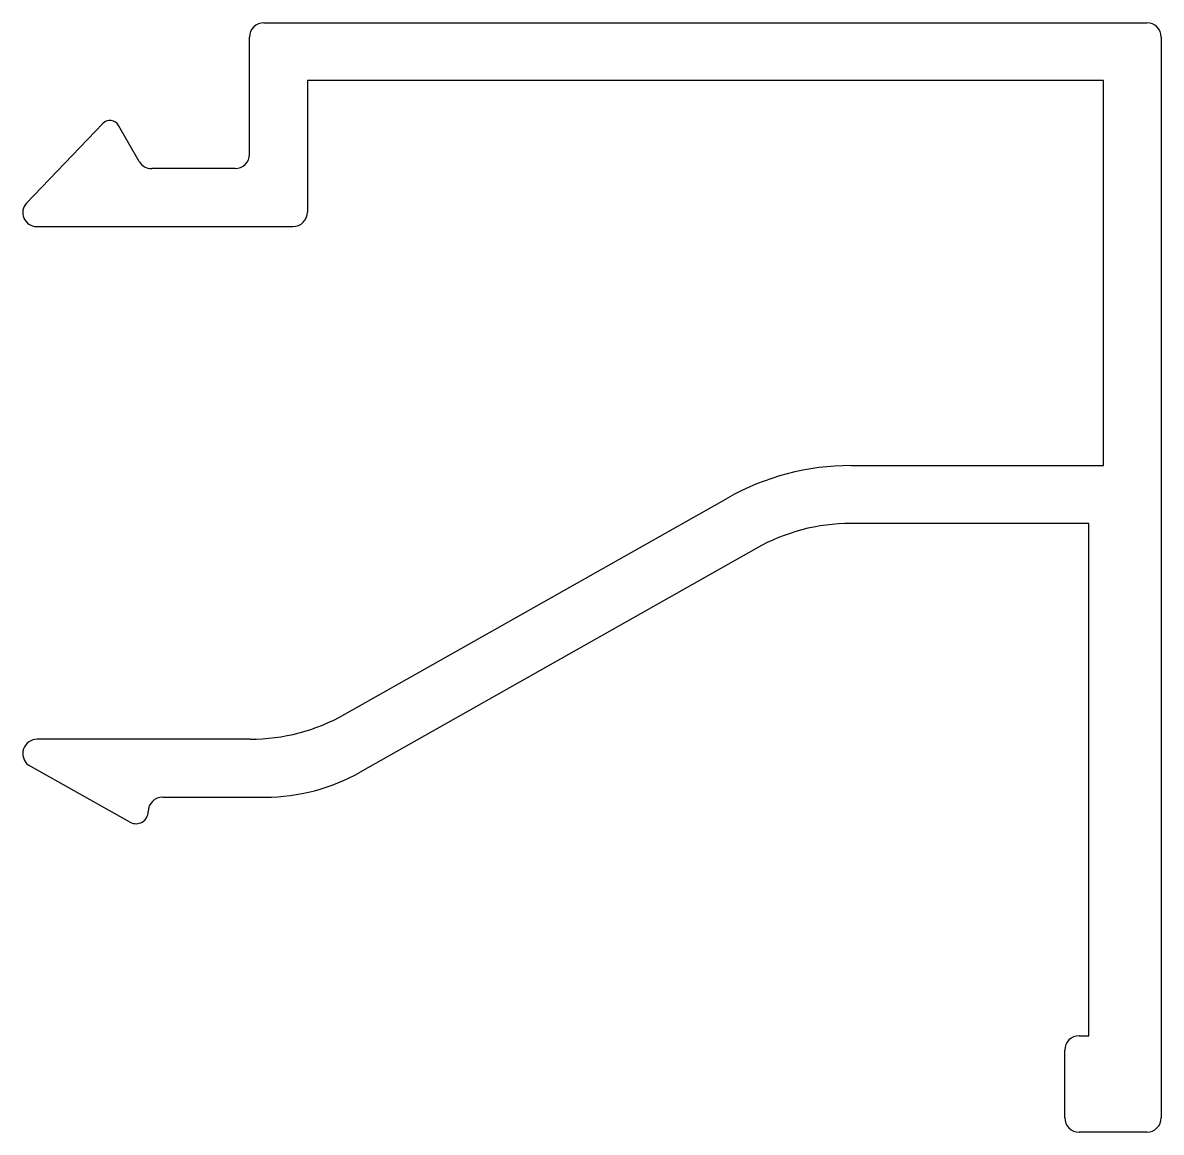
# Model space of a CAD drawing. Extents: x 127.9 to 151.5, y 710.3 to 733.3.
import ezdxf

# ---------------------------------------------------------------- set-up
doc = ezdxf.new("R2010")
doc.units = 0
doc.layers.add('OLCU', color=242, linetype='CONTINUOUS')

msp = doc.modelspace()

# ---------------------------------------------------------------- linework, layer by layer
at = {"layer": 'OLCU', "color": 0}
for p, q in [((132.856, 733.254), (151.156, 733.254)), ((132.556, 730.53), (132.556, 732.954)), ((151.456, 732.954), (151.456, 710.554)), ((133.756, 732.054), (133.756, 729.33)), ((150.256, 732.054), (133.756, 732.054)), ((150.256, 724.074), (150.256, 732.054)), ((129.519, 731.168), (127.935, 729.514)), ((130.269, 730.38), (129.839, 731.125)), ((132.256, 730.23), (130.529, 730.23)), ((128.142, 729.03), (133.456, 729.03)), ((145.024, 724.074), (150.256, 724.074)), ((134.535, 718.919), (142.465, 723.401)), ((149.956, 722.874), (145.024, 722.874)), ((149.956, 712.254), (149.956, 722.874)), ((143.056, 722.356), (134.851, 717.719)), ((132.567, 718.401), (128.154, 718.401)), ((127.97, 717.869), (130.083, 716.681)), ((130.756, 717.201), (132.883, 717.201)), ((130.456, 716.899), (130.456, 716.901)), ((149.756, 712.254), (149.956, 712.254)), ((149.456, 710.554), (149.456, 711.954)), ((151.156, 710.254), (149.756, 710.254))]:
    msp.add_line(p, q, dxfattribs=at)
for centre, radius, start, end in [((132.856, 732.954), 0.3, 90, 180), ((151.156, 732.954), 0.3, 0, 90), ((129.663, 731.03), 0.2, 28.3849, 136.2603), ((132.256, 730.53), 0.3, 270, 0), ((130.529, 730.53), 0.3, 210, 270), ((128.142, 729.316), 0.286, 136.2603, 270), ((133.456, 729.33), 0.3, 270, 0), ((145.024, 718.874), 5.2, 90, 119.4759), ((145.024, 718.874), 4, 90, 119.4759), ((132.567, 722.401), 4, 270, 299.4759), ((128.154, 718.103), 0.298, 90, 231.7681), ((132.883, 721.201), 4, 270, 299.4759), ((130.756, 716.901), 0.3, 90, 180), ((130.206, 716.899), 0.25, 240.6703, 0), ((149.756, 711.954), 0.3, 90, 180), ((149.756, 710.554), 0.3, 180, 270), ((151.156, 710.554), 0.3, 270, 0)]:
    msp.add_arc(centre, radius, start, end, dxfattribs=at)

doc.saveas('drawing.dxf')
